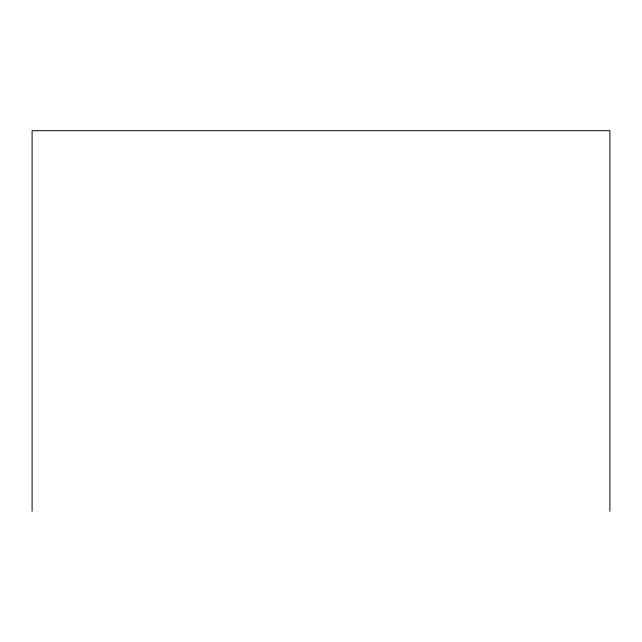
<?xml version="1.0" encoding="UTF-8"?>
<svg xmlns="http://www.w3.org/2000/svg" width="642" height="642" viewBox="0 0 642 642"><rect width="100%" height="100%" fill="white"/><g stroke="black" fill="none" stroke-linecap="round" stroke-linejoin="round"><path stroke-width="0.96" d="M609.9 511.297L609.9 130.703L32.1 130.703L32.1 511.297"/></g></svg>
